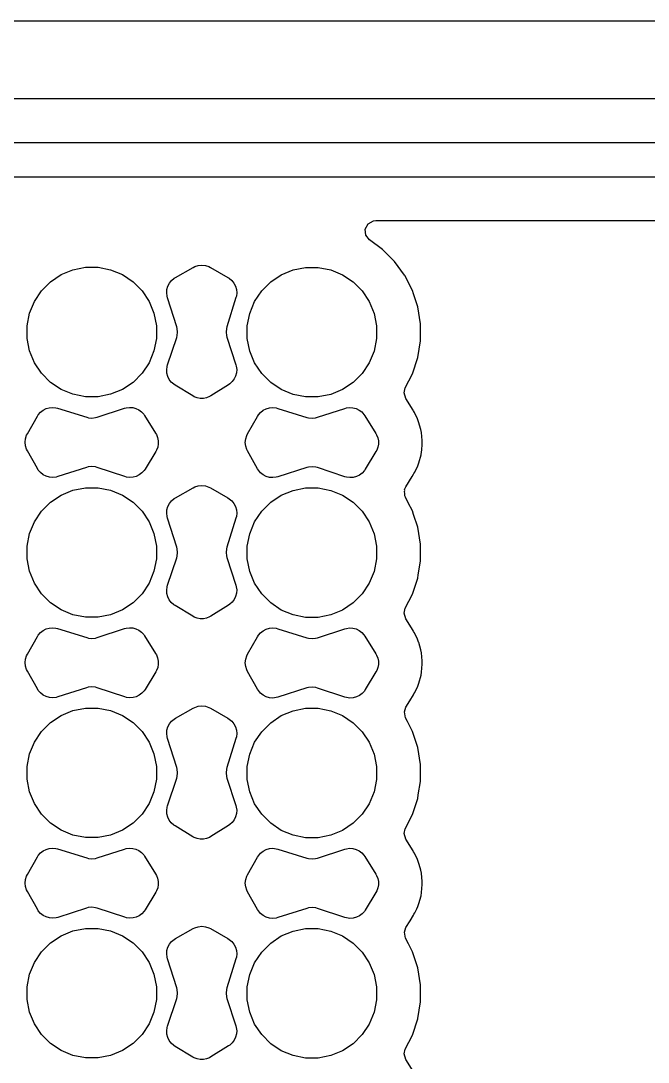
# Model space of a CAD drawing. Header units: millimetres. Extents: x 69 to 174, y -160 to -92.
# Drawn here: x 142 to 149.24, y -104.03 to -92.03 of the extents above; entities that cross this region are included whole.
import ezdxf

# ---------------------------------------------------------------- set-up
doc = ezdxf.new("R2010")
doc.units = ezdxf.units.MM
doc.layers.add('Front', color=13, linetype='CONTINUOUS', true_color=0xc83434)

msp = doc.modelspace()

# ---------------------------------------------------------------- linework, layer by layer
at = {"layer": 'Front', "linetype": 'CONTINUOUS'}
for p, q in [((70.235092, -92.0289), (172.534908, -92.0289)), ((166.520105, -92.9295), (111.308136, -92.9295)), ((111.239143, -93.43), (166.451112, -93.43)), ((166.36827, -93.83), (111.239143, -93.83)), ((146.010096, -94.368079), (146.070935, -94.333722)), ((146.070935, -94.333722), (146.09902, -94.3305)), ((146.09902, -94.3305), (166.109593, -94.3305)), ((145.97749, -94.429874), (146.010096, -94.368079)), ((145.983469, -94.499488), (145.97749, -94.429874)), ((146.026134, -94.554818), (145.983469, -94.499488)), ((146.176646, -94.664172), (146.026134, -94.554818)), ((146.315828, -94.803354), (146.176646, -94.664172)), ((146.430004, -94.960503), (146.315828, -94.803354)), ((142.468452, -94.954468), (142.604286, -94.898204)), ((142.604286, -94.898204), (142.748487, -94.86952)), ((142.748487, -94.86952), (142.895513, -94.86952)), ((142.895513, -94.86952), (143.039714, -94.898204)), ((143.039714, -94.898204), (143.175548, -94.954468)), ((143.789016, -94.986125), (143.993485, -94.871255)), ((143.993485, -94.871255), (144.011686, -94.861613)), ((144.011686, -94.861613), (144.050954, -94.849202)), ((144.050954, -94.849202), (144.091929, -94.845074)), ((144.091929, -94.845074), (144.132883, -94.849402)), ((144.132883, -94.849402), (144.17209, -94.862004)), ((144.17209, -94.862004), (144.190246, -94.871731)), ((144.190246, -94.871731), (144.392259, -94.986511)), ((145.008452, -94.956559), (145.144286, -94.900295)), ((145.144286, -94.900295), (145.288487, -94.871611)), ((145.288487, -94.871611), (145.435513, -94.871611)), ((145.435513, -94.871611), (145.579714, -94.900295)), ((145.579714, -94.900295), (145.715548, -94.956559)), ((142.242242, -95.140114), (142.346205, -95.036151)), ((142.346205, -95.036151), (142.468452, -94.954468)), ((143.175548, -94.954468), (143.297795, -95.036151)), ((143.297795, -95.036151), (143.401758, -95.140114)), ((143.700465, -95.086983), (143.718275, -95.052189)), ((143.718275, -95.052189), (143.742498, -95.021511)), ((143.742498, -95.021511), (143.772212, -94.996116)), ((143.772212, -94.996116), (143.789016, -94.986125)), ((144.392259, -94.986511), (144.40887, -94.996465)), ((144.40887, -94.996465), (144.438234, -95.021702)), ((144.438234, -95.021702), (144.4622, -95.052113)), ((144.4622, -95.052113), (144.479872, -95.086563)), ((144.782242, -95.142205), (144.886205, -95.038242)), ((144.886205, -95.038242), (145.008452, -94.956559)), ((145.715548, -94.956559), (145.837795, -95.038242)), ((145.837795, -95.038242), (145.941758, -95.142205)), ((146.431523, -94.962594), (146.430004, -94.960503)), ((146.520882, -95.13797), (146.431523, -94.962594)), ((142.160559, -95.262361), (142.242242, -95.140114)), ((143.401758, -95.140114), (143.483441, -95.262361)), ((143.68652, -95.163527), (143.689744, -95.124572)), ((143.690915, -95.202367), (143.68652, -95.163527)), ((143.689744, -95.124572), (143.700465, -95.086983)), ((144.479872, -95.086563), (144.490592, -95.123769)), ((144.493959, -95.162341), (144.489849, -95.200841)), ((144.490592, -95.123769), (144.493959, -95.162341)), ((144.700559, -95.264452), (144.782242, -95.142205)), ((145.941758, -95.142205), (146.023441, -95.264452)), ((146.520882, -95.137972), (146.520882, -95.13797)), ((146.520884, -95.137975), (146.520882, -95.137972)), ((146.532745, -95.17448), (146.520884, -95.137975)), ((146.581709, -95.325173), (146.532745, -95.17448)), ((142.104295, -95.398195), (142.160559, -95.262361)), ((143.483441, -95.262361), (143.539705, -95.398195)), ((143.69639, -95.221134), (143.690915, -95.202367)), ((143.802342, -95.554126), (143.69639, -95.221134)), ((144.484538, -95.219463), (144.380689, -95.555445)), ((144.489849, -95.200841), (144.484538, -95.219463)), ((144.644295, -95.400286), (144.700559, -95.264452)), ((146.023441, -95.264452), (146.079705, -95.400286)), ((142.075611, -95.542396), (142.104295, -95.398195)), ((143.539705, -95.398195), (143.568389, -95.542396)), ((144.615611, -95.544487), (144.644295, -95.400286)), ((146.079705, -95.400286), (146.108389, -95.544487)), ((146.6125, -95.519577), (146.581709, -95.325173)), ((146.6125, -95.716422), (146.6125, -95.519577)), ((142.075611, -95.689422), (142.075611, -95.542396)), ((143.568389, -95.542396), (143.568389, -95.689422)), ((143.808166, -95.574225), (143.802342, -95.554126)), ((143.807715, -95.657441), (143.812305, -95.615857)), ((143.812305, -95.615857), (143.808166, -95.574225)), ((144.375122, -95.575131), (144.371224, -95.615848)), ((144.371224, -95.615848), (144.375666, -95.656509)), ((144.380689, -95.555445), (144.375122, -95.575131)), ((144.615611, -95.691513), (144.615611, -95.544487)), ((146.108389, -95.544487), (146.108389, -95.691513)), ((142.104295, -95.833623), (142.075611, -95.689422)), ((143.568389, -95.689422), (143.539705, -95.833623)), ((143.696903, -95.994774), (143.801672, -95.677475)), ((143.801672, -95.677475), (143.807715, -95.657441)), ((144.375666, -95.656509), (144.381496, -95.676118)), ((144.381496, -95.676118), (144.483918, -95.992419)), ((144.644295, -95.835714), (144.615611, -95.691513)), ((146.108389, -95.691513), (146.079705, -95.835714)), ((146.58204, -95.908735), (146.6125, -95.716422)), ((142.160559, -95.969457), (142.104295, -95.833623)), ((143.539705, -95.833623), (143.483441, -95.969457)), ((144.700559, -95.971548), (144.644295, -95.835714)), ((146.079705, -95.835714), (146.023441, -95.971548)), ((142.242242, -96.091704), (142.160559, -95.969457)), ((143.483441, -95.969457), (143.401758, -96.091704)), ((143.686445, -96.051303), (143.691314, -96.01317)), ((143.691314, -96.01317), (143.696903, -95.994774)), ((144.483918, -95.992419), (144.489334, -96.010582)), ((144.489334, -96.010582), (144.494014, -96.048189)), ((144.782242, -96.093795), (144.700559, -95.971548)), ((146.023441, -95.971548), (145.941758, -96.093795)), ((146.520884, -96.098025), (146.581709, -95.910826)), ((146.581709, -95.910826), (146.58204, -95.908735)), ((142.346205, -96.195667), (142.242242, -96.091704)), ((143.401758, -96.091704), (143.297795, -96.195667)), ((143.688945, -96.089664), (143.686445, -96.051303)), ((143.698721, -96.126843), (143.688945, -96.089664)), ((143.715415, -96.161471), (143.698721, -96.126843)), ((144.481978, -96.122677), (144.465693, -96.156896)), ((144.491532, -96.086004), (144.481978, -96.122677)), ((144.494014, -96.048189), (144.491532, -96.086004)), ((144.886205, -96.197758), (144.782242, -96.093795)), ((145.941758, -96.093795), (145.837795, -96.197758)), ((146.438444, -96.259823), (146.520884, -96.098025)), ((142.468452, -96.27735), (142.346205, -96.195667)), ((143.297795, -96.195667), (143.175548, -96.27735)), ((143.738413, -96.192276), (143.715415, -96.161471)), ((143.766868, -96.218124), (143.738413, -96.192276)), ((143.783073, -96.22847), (143.766868, -96.218124)), ((143.9867, -96.352019), (143.783073, -96.22847)), ((144.399644, -96.223632), (144.196446, -96.350631)), ((144.415477, -96.213213), (144.399644, -96.223632)), ((144.443258, -96.187438), (144.415477, -96.213213)), ((144.465693, -96.156896), (144.443258, -96.187438)), ((145.008452, -96.279441), (144.886205, -96.197758)), ((145.837795, -96.197758), (145.715548, -96.279441)), ((142.604286, -96.333614), (142.468452, -96.27735)), ((142.748487, -96.362298), (142.604286, -96.333614)), ((142.895513, -96.362298), (142.748487, -96.362298)), ((143.039714, -96.333614), (142.895513, -96.362298)), ((143.175548, -96.27735), (143.039714, -96.333614)), ((144.002661, -96.361208), (143.9867, -96.352019)), ((144.037108, -96.374228), (144.002661, -96.361208)), ((144.073355, -96.380726), (144.037108, -96.374228)), ((144.146338, -96.373507), (144.110179, -96.380483)), ((144.18061, -96.360034), (144.146338, -96.373507)), ((144.196446, -96.350631), (144.18061, -96.360034)), ((145.144286, -96.335705), (145.008452, -96.279441)), ((145.288487, -96.364389), (145.144286, -96.335705)), ((145.435513, -96.364389), (145.288487, -96.364389)), ((145.579714, -96.335705), (145.435513, -96.364389)), ((145.715548, -96.279441), (145.579714, -96.335705)), ((146.42494, -96.314553), (146.438444, -96.259823)), ((146.443777, -96.381833), (146.42494, -96.314553)), ((142.294826, -96.498287), (142.332032, -96.487572)), ((142.332032, -96.487572), (142.370604, -96.484211)), ((142.370604, -96.484211), (142.409102, -96.48833)), ((142.409102, -96.48833), (142.42773, -96.493619)), ((142.42773, -96.493619), (142.763712, -96.597468)), ((142.884385, -96.596661), (143.200686, -96.494239)), ((143.200686, -96.494239), (143.218849, -96.488823)), ((143.218849, -96.488823), (143.256456, -96.484142)), ((143.256456, -96.484142), (143.294272, -96.486623)), ((143.294272, -96.486623), (143.330945, -96.496177)), ((143.330945, -96.496177), (143.365164, -96.512462)), ((144.110179, -96.380483), (144.073355, -96.380726)), ((144.834826, -96.500378), (144.872032, -96.489663)), ((144.872032, -96.489663), (144.910604, -96.486302)), ((144.910604, -96.486302), (144.949102, -96.490421)), ((144.949102, -96.490421), (144.96773, -96.49571)), ((144.96773, -96.49571), (145.303712, -96.599559)), ((145.740686, -96.49633), (145.758849, -96.490914)), ((145.758849, -96.490914), (145.796456, -96.486233)), ((145.796456, -96.486233), (145.834272, -96.488714)), ((145.834272, -96.488714), (145.870945, -96.498268)), ((146.527561, -96.515887), (146.443777, -96.381833)), ((142.079998, -96.787911), (142.194778, -96.585898)), ((142.194778, -96.585898), (142.204731, -96.569287)), ((142.204731, -96.569287), (142.229965, -96.539922)), ((142.229965, -96.539922), (142.260375, -96.515957)), ((142.260375, -96.515957), (142.294826, -96.498287)), ((142.763712, -96.597468), (142.783398, -96.603035)), ((142.783398, -96.603035), (142.824114, -96.606934)), ((142.824114, -96.606934), (142.864776, -96.602491)), ((142.864776, -96.602491), (142.884385, -96.596661)), ((143.365164, -96.512462), (143.395707, -96.534897)), ((143.395707, -96.534897), (143.421481, -96.562679)), ((143.421481, -96.562679), (143.431899, -96.578513)), ((143.431899, -96.578513), (143.558898, -96.781711)), ((144.619998, -96.790002), (144.734778, -96.587989)), ((144.734778, -96.587989), (144.744731, -96.571378)), ((144.744731, -96.571378), (144.769965, -96.542013)), ((144.769965, -96.542013), (144.800375, -96.518048)), ((144.800375, -96.518048), (144.834826, -96.500378)), ((145.303712, -96.599559), (145.323398, -96.605126)), ((145.323398, -96.605126), (145.364114, -96.609025)), ((145.364114, -96.609025), (145.404776, -96.604582)), ((145.404776, -96.604582), (145.424385, -96.598752)), ((145.424385, -96.598752), (145.740686, -96.49633)), ((145.870945, -96.498268), (145.905164, -96.514553)), ((145.905164, -96.514553), (145.935707, -96.536988)), ((145.935707, -96.536988), (145.961481, -96.56477)), ((145.961481, -96.56477), (145.971899, -96.580604)), ((145.971899, -96.580604), (146.098898, -96.783802)), ((146.533562, -96.525737), (146.527561, -96.515887)), ((146.533591, -96.525786), (146.533562, -96.525737)), ((146.533599, -96.525799), (146.533591, -96.525786)), ((146.542957, -96.54156), (146.533599, -96.525799)), ((146.54296, -96.541566), (146.542957, -96.54156)), ((146.542964, -96.541573), (146.54296, -96.541566)), ((146.578748, -96.614682), (146.542964, -96.541573)), ((146.592222, -96.648954), (146.578748, -96.614682)), ((146.618121, -96.738152), (146.592222, -96.648954)), ((142.053339, -96.886228), (142.057667, -96.845273)), ((142.057667, -96.845273), (142.070268, -96.806066)), ((142.070268, -96.806066), (142.079998, -96.787911)), ((143.558898, -96.781711), (143.5683, -96.797547)), ((143.5683, -96.797547), (143.581774, -96.831819)), ((143.581774, -96.831819), (143.58875, -96.867978)), ((144.593339, -96.888319), (144.597667, -96.847364)), ((144.597667, -96.847364), (144.610268, -96.808157)), ((144.610268, -96.808157), (144.619998, -96.790002)), ((146.098898, -96.783802), (146.1083, -96.799638)), ((146.1083, -96.799638), (146.121774, -96.83391)), ((146.121774, -96.83391), (146.12875, -96.870069)), ((146.625097, -96.774311), (146.618121, -96.738152)), ((146.634239, -96.866733), (146.625097, -96.774311)), ((142.057468, -96.927203), (142.053339, -96.886228)), ((142.06988, -96.96647), (142.057468, -96.927203)), ((142.079522, -96.984672), (142.06988, -96.96647)), ((143.569477, -96.975497), (143.560286, -96.991457)), ((143.582495, -96.94105), (143.569477, -96.975497)), ((143.588993, -96.904802), (143.582495, -96.94105)), ((143.58875, -96.867978), (143.588993, -96.904802)), ((144.597468, -96.929294), (144.593339, -96.888319)), ((144.60988, -96.968561), (144.597468, -96.929294)), ((144.619522, -96.986763), (144.60988, -96.968561)), ((146.122495, -96.943141), (146.109477, -96.977588)), ((146.128993, -96.906893), (146.122495, -96.943141)), ((146.12875, -96.870069), (146.128993, -96.906893)), ((146.628119, -96.977885), (146.633946, -96.90982)), ((146.633946, -96.90982), (146.634015, -96.909001)), ((146.634015, -96.909001), (146.634482, -96.903557)), ((146.634482, -96.903557), (146.634239, -96.866733)), ((142.194392, -97.189141), (142.079522, -96.984672)), ((143.560286, -96.991457), (143.436737, -97.195084)), ((144.734392, -97.191232), (144.619522, -96.986763)), ((146.100286, -96.993548), (145.976737, -97.197175)), ((146.109477, -96.977588), (146.100286, -96.993548)), ((146.595355, -97.121841), (146.620063, -97.032338)), ((146.620063, -97.032338), (146.626561, -96.99609)), ((146.626561, -96.99609), (146.628119, -96.977885)), ((142.204378, -97.205948), (142.194392, -97.189141)), ((142.229775, -97.235661), (142.204378, -97.205948)), ((142.762393, -97.175815), (142.429401, -97.281767)), ((142.782491, -97.16999), (142.762393, -97.175815)), ((142.824123, -97.165852), (142.782491, -97.16999)), ((142.865708, -97.170442), (142.824123, -97.165852)), ((142.885742, -97.176485), (142.865708, -97.170442)), ((143.203041, -97.281254), (142.885742, -97.176485)), ((143.42639, -97.21129), (143.400542, -97.239746)), ((143.436737, -97.195084), (143.42639, -97.21129)), ((144.744378, -97.208039), (144.734392, -97.191232)), ((144.769775, -97.237752), (144.744378, -97.208039)), ((145.302393, -97.177906), (144.969401, -97.283858)), ((145.322491, -97.172081), (145.302393, -97.177906)), ((145.364123, -97.167943), (145.322491, -97.172081)), ((145.405708, -97.172533), (145.364123, -97.167943)), ((145.425742, -97.178576), (145.405708, -97.172533)), ((145.743041, -97.283345), (145.425742, -97.178576)), ((145.96639, -97.213381), (145.940542, -97.241837)), ((145.976737, -97.197175), (145.96639, -97.213381)), ((146.547532, -97.229854), (146.582337, -97.156288)), ((146.582337, -97.156288), (146.595355, -97.121841)), ((142.260454, -97.259882), (142.229775, -97.235661)), ((142.295249, -97.277691), (142.260454, -97.259882)), ((142.332838, -97.288412), (142.295249, -97.277691)), ((142.371793, -97.291636), (142.332838, -97.288412)), ((142.410633, -97.287242), (142.371793, -97.291636)), ((142.429401, -97.281767), (142.410633, -97.287242)), ((143.221432, -97.286862), (143.203041, -97.281254)), ((143.259567, -97.291727), (143.221432, -97.286862)), ((143.297929, -97.289223), (143.259567, -97.291727)), ((143.335108, -97.279442), (143.297929, -97.289223)), ((143.369737, -97.262746), (143.335108, -97.279442)), ((143.400542, -97.239746), (143.369737, -97.262746)), ((144.800454, -97.261973), (144.769775, -97.237752)), ((144.835249, -97.279782), (144.800454, -97.261973)), ((144.872838, -97.290503), (144.835249, -97.279782)), ((144.911793, -97.293727), (144.872838, -97.290503)), ((144.950633, -97.289333), (144.911793, -97.293727)), ((144.969401, -97.283858), (144.950633, -97.289333)), ((145.761432, -97.288953), (145.743041, -97.283345)), ((145.799567, -97.293818), (145.761432, -97.288953)), ((145.837929, -97.291314), (145.799567, -97.293818)), ((145.875108, -97.281533), (145.837929, -97.291314)), ((145.909737, -97.264837), (145.875108, -97.281533)), ((145.940542, -97.241837), (145.909737, -97.264837)), ((146.445072, -97.39979), (146.516569, -97.281952)), ((146.516569, -97.281952), (146.532458, -97.255765)), ((146.532458, -97.255765), (146.538341, -97.245814)), ((146.538341, -97.245814), (146.547532, -97.229854)), ((142.468452, -97.494468), (142.604286, -97.438204)), ((142.604286, -97.438204), (142.748487, -97.40952)), ((142.748487, -97.40952), (142.895513, -97.40952)), ((142.895513, -97.40952), (143.039714, -97.438204)), ((143.039714, -97.438204), (143.175548, -97.494468)), ((143.789016, -97.526125), (143.993485, -97.411255)), ((143.993485, -97.411255), (144.011686, -97.401613)), ((144.011686, -97.401613), (144.050954, -97.389202)), ((144.050954, -97.389202), (144.091929, -97.385074)), ((144.091929, -97.385074), (144.132883, -97.389402)), ((144.132883, -97.389402), (144.17209, -97.402004)), ((144.17209, -97.402004), (144.190246, -97.411731)), ((144.190246, -97.411731), (144.392259, -97.526511)), ((145.008452, -97.496559), (145.144286, -97.440295)), ((145.144286, -97.440295), (145.288487, -97.411611)), ((145.288487, -97.411611), (145.435513, -97.411611)), ((145.435513, -97.411611), (145.579714, -97.440295)), ((145.579714, -97.440295), (145.715548, -97.496559)), ((146.427703, -97.451738), (146.431457, -97.440509)), ((146.432392, -97.476709), (146.427703, -97.451738)), ((146.431244, -97.432262), (146.445072, -97.39979)), ((146.431457, -97.440509), (146.431244, -97.432262)), ((142.242242, -97.680114), (142.346205, -97.576151)), ((142.346205, -97.576151), (142.468452, -97.494468)), ((143.175548, -97.494468), (143.297795, -97.576151)), ((143.297795, -97.576151), (143.401758, -97.680114)), ((143.718275, -97.592189), (143.742498, -97.561511)), ((143.742498, -97.561511), (143.772212, -97.536116)), ((143.772212, -97.536116), (143.789016, -97.526125)), ((144.392259, -97.526511), (144.40887, -97.536465)), ((144.40887, -97.536465), (144.438234, -97.561702)), ((144.438234, -97.561702), (144.4622, -97.592113)), ((144.886205, -97.578242), (145.008452, -97.496559)), ((145.715548, -97.496559), (145.837795, -97.578242)), ((146.433049, -97.502109), (146.432392, -97.476709)), ((146.438732, -97.51047), (146.433049, -97.502109)), ((146.440598, -97.520405), (146.438732, -97.51047)), ((146.473092, -97.584178), (146.440598, -97.520405)), ((142.160559, -97.802361), (142.242242, -97.680114)), ((143.401758, -97.680114), (143.483441, -97.802361)), ((143.68652, -97.703527), (143.689744, -97.664572)), ((143.689744, -97.664572), (143.700465, -97.626983)), ((143.700465, -97.626983), (143.718275, -97.592189)), ((144.4622, -97.592113), (144.479872, -97.626563)), ((144.479872, -97.626563), (144.490592, -97.663769)), ((144.490592, -97.663769), (144.493959, -97.702341)), ((144.700559, -97.804452), (144.782242, -97.682205)), ((144.782242, -97.682205), (144.886205, -97.578242)), ((145.837795, -97.578242), (145.941758, -97.682205)), ((145.941758, -97.682205), (146.023441, -97.804452)), ((146.520882, -97.67797), (146.473092, -97.584178)), ((146.520882, -97.677972), (146.520882, -97.67797)), ((146.520884, -97.677975), (146.520882, -97.677972)), ((146.534594, -97.720169), (146.520884, -97.677975)), ((142.104295, -97.938195), (142.160559, -97.802361)), ((143.483441, -97.802361), (143.539705, -97.938195)), ((143.690915, -97.742367), (143.68652, -97.703527)), ((143.69639, -97.761134), (143.690915, -97.742367)), ((143.802342, -98.094126), (143.69639, -97.761134)), ((144.484538, -97.759463), (144.380689, -98.095445)), ((144.489849, -97.740841), (144.484538, -97.759463)), ((144.493959, -97.702341), (144.489849, -97.740841)), ((144.644295, -97.940286), (144.700559, -97.804452)), ((146.023441, -97.804452), (146.079705, -97.940286)), ((146.581709, -97.865173), (146.534594, -97.720169)), ((146.6125, -98.059577), (146.581709, -97.865173)), ((142.075611, -98.082396), (142.104295, -97.938195)), ((143.539705, -97.938195), (143.568389, -98.082396)), ((144.615611, -98.084487), (144.644295, -97.940286)), ((146.079705, -97.940286), (146.108389, -98.084487)), ((142.075611, -98.229422), (142.075611, -98.082396)), ((143.568389, -98.082396), (143.568389, -98.229422)), ((143.808166, -98.114225), (143.802342, -98.094126)), ((143.807715, -98.197441), (143.812305, -98.155857)), ((143.812305, -98.155857), (143.808166, -98.114225)), ((144.375122, -98.115131), (144.371224, -98.155848)), ((144.371224, -98.155848), (144.375666, -98.196509)), ((144.380689, -98.095445), (144.375122, -98.115131)), ((144.615611, -98.231513), (144.615611, -98.084487)), ((146.108389, -98.084487), (146.108389, -98.231513)), ((146.6125, -98.256422), (146.6125, -98.059577)), ((142.104295, -98.373623), (142.075611, -98.229422)), ((143.568389, -98.229422), (143.539705, -98.373623)), ((143.696903, -98.534774), (143.801672, -98.217475)), ((143.801672, -98.217475), (143.807715, -98.197441)), ((144.375666, -98.196509), (144.381496, -98.216118)), ((144.381496, -98.216118), (144.483918, -98.532419)), ((144.644295, -98.375714), (144.615611, -98.231513)), ((146.108389, -98.231513), (146.079705, -98.375714)), ((146.58764, -98.413381), (146.6125, -98.256422)), ((142.160559, -98.509457), (142.104295, -98.373623)), ((143.539705, -98.373623), (143.483441, -98.509457)), ((144.700559, -98.511548), (144.644295, -98.375714)), ((146.079705, -98.375714), (146.023441, -98.511548)), ((146.581709, -98.450826), (146.58764, -98.413381)), ((142.242242, -98.631704), (142.160559, -98.509457)), ((143.483441, -98.509457), (143.401758, -98.631704)), ((143.691314, -98.55317), (143.696903, -98.534774)), ((144.483918, -98.532419), (144.489334, -98.550582)), ((144.782242, -98.633795), (144.700559, -98.511548)), ((146.023441, -98.511548), (145.941758, -98.633795)), ((146.520884, -98.638025), (146.581709, -98.450826)), ((142.346205, -98.735667), (142.242242, -98.631704)), ((143.401758, -98.631704), (143.297795, -98.735667)), ((143.686445, -98.591303), (143.691314, -98.55317)), ((143.688945, -98.629664), (143.686445, -98.591303)), ((143.698721, -98.666843), (143.688945, -98.629664)), ((144.491532, -98.626004), (144.481978, -98.662677)), ((144.489334, -98.550582), (144.494014, -98.588189)), ((144.494014, -98.588189), (144.491532, -98.626004)), ((144.886205, -98.737758), (144.782242, -98.633795)), ((145.941758, -98.633795), (145.837795, -98.737758)), ((146.438444, -98.799823), (146.520884, -98.638025)), ((142.468452, -98.81735), (142.346205, -98.735667)), ((143.297795, -98.735667), (143.175548, -98.81735)), ((143.715415, -98.701471), (143.698721, -98.666843)), ((143.738413, -98.732276), (143.715415, -98.701471)), ((143.766868, -98.758124), (143.738413, -98.732276)), ((143.783073, -98.76847), (143.766868, -98.758124)), ((143.9867, -98.892019), (143.783073, -98.76847)), ((144.399644, -98.763632), (144.196446, -98.890631)), ((144.415477, -98.753213), (144.399644, -98.763632)), ((144.443258, -98.727438), (144.415477, -98.753213)), ((144.465693, -98.696896), (144.443258, -98.727438)), ((144.481978, -98.662677), (144.465693, -98.696896)), ((145.008452, -98.819441), (144.886205, -98.737758)), ((145.837795, -98.737758), (145.715548, -98.819441)), ((142.604286, -98.873614), (142.468452, -98.81735)), ((142.748487, -98.902298), (142.604286, -98.873614)), ((143.039714, -98.873614), (142.895513, -98.902298)), ((143.175548, -98.81735), (143.039714, -98.873614)), ((144.002661, -98.901208), (143.9867, -98.892019)), ((144.196446, -98.890631), (144.18061, -98.900034)), ((145.144286, -98.875705), (145.008452, -98.819441)), ((145.288487, -98.904389), (145.144286, -98.875705)), ((145.579714, -98.875705), (145.435513, -98.904389)), ((145.715548, -98.819441), (145.579714, -98.875705)), ((146.42494, -98.854553), (146.438444, -98.799823)), ((146.443777, -98.921833), (146.42494, -98.854553)), ((142.895513, -98.902298), (142.748487, -98.902298)), ((144.037108, -98.914228), (144.002661, -98.901208)), ((144.073355, -98.920726), (144.037108, -98.914228)), ((144.110179, -98.920483), (144.073355, -98.920726)), ((144.146338, -98.913507), (144.110179, -98.920483)), ((144.18061, -98.900034), (144.146338, -98.913507)), ((145.435513, -98.904389), (145.288487, -98.904389)), ((146.527561, -99.055887), (146.443777, -98.921833)), ((142.079998, -99.327911), (142.194778, -99.125898)), ((142.194778, -99.125898), (142.204731, -99.109287)), ((142.204731, -99.109287), (142.229965, -99.079922)), ((142.229965, -99.079922), (142.260375, -99.055957)), ((142.260375, -99.055957), (142.294826, -99.038287)), ((142.294826, -99.038287), (142.332032, -99.027572)), ((142.332032, -99.027572), (142.370604, -99.024211)), ((142.370604, -99.024211), (142.409102, -99.02833)), ((142.409102, -99.02833), (142.42773, -99.033619)), ((142.42773, -99.033619), (142.763712, -99.137468)), ((142.884385, -99.136661), (143.200686, -99.034239)), ((143.200686, -99.034239), (143.218849, -99.028823)), ((143.218849, -99.028823), (143.256456, -99.024142)), ((143.256456, -99.024142), (143.294272, -99.026623)), ((143.294272, -99.026623), (143.330945, -99.036177)), ((143.330945, -99.036177), (143.365164, -99.052462)), ((143.365164, -99.052462), (143.395707, -99.074897)), ((143.395707, -99.074897), (143.421481, -99.102679)), ((143.421481, -99.102679), (143.431899, -99.118513)), ((143.431899, -99.118513), (143.558898, -99.321711)), ((144.619998, -99.330002), (144.734778, -99.127989)), ((144.734778, -99.127989), (144.744731, -99.111378)), ((144.744731, -99.111378), (144.769965, -99.082013)), ((144.769965, -99.082013), (144.800375, -99.058048)), ((144.800375, -99.058048), (144.834826, -99.040378)), ((144.834826, -99.040378), (144.872032, -99.029663)), ((144.872032, -99.029663), (144.910604, -99.026302)), ((144.910604, -99.026302), (144.949102, -99.030421)), ((144.949102, -99.030421), (144.96773, -99.03571)), ((144.96773, -99.03571), (145.303712, -99.139559)), ((145.424385, -99.138752), (145.740686, -99.03633)), ((145.740686, -99.03633), (145.758849, -99.030914)), ((145.758849, -99.030914), (145.796456, -99.026233)), ((145.796456, -99.026233), (145.834272, -99.028714)), ((145.834272, -99.028714), (145.870945, -99.038268)), ((145.870945, -99.038268), (145.905164, -99.054553)), ((145.905164, -99.054553), (145.935707, -99.076988)), ((145.935707, -99.076988), (145.961481, -99.10477)), ((145.961481, -99.10477), (145.971899, -99.120604)), ((145.971899, -99.120604), (146.098898, -99.323802)), ((146.533562, -99.065737), (146.527561, -99.055887)), ((146.533591, -99.065786), (146.533562, -99.065737)), ((146.533599, -99.065799), (146.533591, -99.065786)), ((146.542957, -99.08156), (146.533599, -99.065799)), ((146.54296, -99.081566), (146.542957, -99.08156)), ((146.542964, -99.081573), (146.54296, -99.081566)), ((146.578748, -99.154682), (146.542964, -99.081573)), ((142.763712, -99.137468), (142.783398, -99.143035)), ((142.783398, -99.143035), (142.824114, -99.146934)), ((142.824114, -99.146934), (142.864776, -99.142491)), ((142.864776, -99.142491), (142.884385, -99.136661)), ((145.303712, -99.139559), (145.323398, -99.145126)), ((145.323398, -99.145126), (145.364114, -99.149025)), ((145.364114, -99.149025), (145.404776, -99.144582)), ((145.404776, -99.144582), (145.424385, -99.138752)), ((146.592222, -99.188954), (146.578748, -99.154682)), ((146.592223, -99.188958), (146.592222, -99.188954)), ((146.592226, -99.188967), (146.592223, -99.188958)), ((146.593652, -99.19388), (146.592226, -99.188967)), ((146.618121, -99.278152), (146.593652, -99.19388)), ((142.057667, -99.385273), (142.070268, -99.346066)), ((142.070268, -99.346066), (142.079998, -99.327911)), ((143.558898, -99.321711), (143.5683, -99.337547)), ((143.5683, -99.337547), (143.581774, -99.371819)), ((143.581774, -99.371819), (143.58875, -99.407978)), ((144.597667, -99.387364), (144.610268, -99.348157)), ((144.610268, -99.348157), (144.619998, -99.330002)), ((146.098898, -99.323802), (146.1083, -99.339638)), ((146.1083, -99.339638), (146.121774, -99.37391)), ((146.121774, -99.37391), (146.12875, -99.410069)), ((146.625097, -99.314311), (146.618121, -99.278152)), ((146.634239, -99.406733), (146.625097, -99.314311)), ((142.053339, -99.426228), (142.057667, -99.385273)), ((142.057468, -99.467203), (142.053339, -99.426228)), ((142.06988, -99.50647), (142.057468, -99.467203)), ((143.582495, -99.48105), (143.569477, -99.515497)), ((143.588993, -99.444802), (143.582495, -99.48105)), ((143.58875, -99.407978), (143.588993, -99.444802)), ((144.593339, -99.428319), (144.597667, -99.387364)), ((144.597468, -99.469294), (144.593339, -99.428319)), ((144.60988, -99.508561), (144.597468, -99.469294)), ((146.122495, -99.483141), (146.109477, -99.517588)), ((146.128993, -99.446893), (146.122495, -99.483141)), ((146.12875, -99.410069), (146.128993, -99.446893)), ((146.626561, -99.53609), (146.634482, -99.443557)), ((146.634482, -99.443557), (146.634239, -99.406733)), ((142.079522, -99.524672), (142.06988, -99.50647)), ((142.194392, -99.729141), (142.079522, -99.524672)), ((143.560286, -99.531457), (143.436737, -99.735084)), ((143.569477, -99.515497), (143.560286, -99.531457)), ((144.619522, -99.526763), (144.60988, -99.508561)), ((144.734392, -99.731232), (144.619522, -99.526763)), ((146.100286, -99.533548), (145.976737, -99.737175)), ((146.109477, -99.517588), (146.100286, -99.533548)), ((146.595355, -99.661841), (146.620063, -99.572338)), ((146.620063, -99.572338), (146.626561, -99.53609)), ((142.204378, -99.745948), (142.194392, -99.729141)), ((142.762393, -99.715815), (142.429401, -99.821767)), ((142.782491, -99.70999), (142.762393, -99.715815)), ((142.824123, -99.705852), (142.782491, -99.70999)), ((142.865708, -99.710442), (142.824123, -99.705852)), ((142.885742, -99.716485), (142.865708, -99.710442)), ((143.203041, -99.821254), (142.885742, -99.716485)), ((143.436737, -99.735084), (143.42639, -99.75129)), ((144.744378, -99.748039), (144.734392, -99.731232)), ((145.302393, -99.717906), (144.969401, -99.823858)), ((145.322491, -99.712081), (145.302393, -99.717906)), ((145.364123, -99.707943), (145.322491, -99.712081)), ((145.405708, -99.712533), (145.364123, -99.707943)), ((145.425742, -99.718576), (145.405708, -99.712533)), ((145.743041, -99.823345), (145.425742, -99.718576)), ((146.547532, -99.769854), (146.582337, -99.696288)), ((146.582337, -99.696288), (146.595355, -99.661841)), ((142.229775, -99.775661), (142.204378, -99.745948)), ((142.260454, -99.799882), (142.229775, -99.775661)), ((142.295249, -99.817691), (142.260454, -99.799882)), ((142.332838, -99.828412), (142.295249, -99.817691)), ((142.371793, -99.831636), (142.332838, -99.828412)), ((142.410633, -99.827242), (142.371793, -99.831636)), ((142.429401, -99.821767), (142.410633, -99.827242)), ((143.221432, -99.826862), (143.203041, -99.821254)), ((143.259567, -99.831727), (143.221432, -99.826862)), ((143.297929, -99.829223), (143.259567, -99.831727)), ((143.335108, -99.819442), (143.297929, -99.829223)), ((143.369737, -99.802746), (143.335108, -99.819442)), ((143.400542, -99.779746), (143.369737, -99.802746)), ((143.42639, -99.75129), (143.400542, -99.779746)), ((144.769775, -99.777752), (144.744378, -99.748039)), ((144.800454, -99.801973), (144.769775, -99.777752)), ((144.835249, -99.819782), (144.800454, -99.801973)), ((144.872838, -99.830503), (144.835249, -99.819782)), ((144.911793, -99.833727), (144.872838, -99.830503)), ((144.950633, -99.829333), (144.911793, -99.833727)), ((144.969401, -99.823858), (144.950633, -99.829333)), ((145.761432, -99.828953), (145.743041, -99.823345)), ((145.799567, -99.833818), (145.761432, -99.828953)), ((145.837929, -99.831314), (145.799567, -99.833818)), ((145.875108, -99.821533), (145.837929, -99.831314)), ((145.909737, -99.804837), (145.875108, -99.821533)), ((145.940542, -99.781837), (145.909737, -99.804837)), ((145.96639, -99.753381), (145.940542, -99.781837)), ((145.976737, -99.737175), (145.96639, -99.753381)), ((146.489111, -99.867207), (146.532458, -99.795765)), ((146.532458, -99.795765), (146.538341, -99.785814)), ((146.538341, -99.785814), (146.547532, -99.769854)), ((142.604286, -99.978204), (142.748487, -99.94952)), ((142.748487, -99.94952), (142.895513, -99.94952)), ((142.895513, -99.94952), (143.039714, -99.978204)), ((143.789016, -100.066125), (143.993485, -99.951255)), ((143.993485, -99.951255), (144.011686, -99.941613)), ((144.011686, -99.941613), (144.050954, -99.929202)), ((144.050954, -99.929202), (144.091929, -99.925074)), ((144.091929, -99.925074), (144.132883, -99.929402)), ((144.132883, -99.929402), (144.17209, -99.942004)), ((144.17209, -99.942004), (144.190246, -99.951731)), ((144.190246, -99.951731), (144.392259, -100.066511)), ((145.144286, -99.980295), (145.288487, -99.951611)), ((145.288487, -99.951611), (145.435513, -99.951611)), ((145.435513, -99.951611), (145.579714, -99.980295)), ((146.427703, -99.991738), (146.445072, -99.93979)), ((146.445072, -99.93979), (146.489111, -99.867207)), ((142.346205, -100.116151), (142.468452, -100.034468)), ((142.468452, -100.034468), (142.604286, -99.978204)), ((143.039714, -99.978204), (143.175548, -100.034468)), ((143.175548, -100.034468), (143.297795, -100.116151)), ((143.742498, -100.101511), (143.772212, -100.076116)), ((143.772212, -100.076116), (143.789016, -100.066125)), ((144.392259, -100.066511), (144.40887, -100.076465)), ((144.40887, -100.076465), (144.438234, -100.101702)), ((144.886205, -100.118242), (145.008452, -100.036559)), ((145.008452, -100.036559), (145.144286, -99.980295)), ((145.579714, -99.980295), (145.715548, -100.036559)), ((145.715548, -100.036559), (145.837795, -100.118242)), ((146.440598, -100.060405), (146.427703, -99.991738)), ((146.463413, -100.105181), (146.440598, -100.060405)), ((142.242242, -100.220114), (142.346205, -100.116151)), ((143.297795, -100.116151), (143.401758, -100.220114)), ((143.68652, -100.243527), (143.689744, -100.204572)), ((143.689744, -100.204572), (143.700465, -100.166983)), ((143.700465, -100.166983), (143.718275, -100.132189)), ((143.718275, -100.132189), (143.742498, -100.101511)), ((144.438234, -100.101702), (144.4622, -100.132113)), ((144.4622, -100.132113), (144.479872, -100.166563)), ((144.479872, -100.166563), (144.490592, -100.203769)), ((144.490592, -100.203769), (144.493959, -100.242341)), ((144.782242, -100.222205), (144.886205, -100.118242)), ((145.837795, -100.118242), (145.941758, -100.222205)), ((146.520882, -100.21797), (146.463413, -100.105181)), ((142.160559, -100.342361), (142.242242, -100.220114)), ((143.401758, -100.220114), (143.483441, -100.342361)), ((143.690915, -100.282367), (143.68652, -100.243527)), ((143.69639, -100.301134), (143.690915, -100.282367)), ((143.802342, -100.634126), (143.69639, -100.301134)), ((144.484538, -100.299463), (144.380689, -100.635445)), ((144.489849, -100.280841), (144.484538, -100.299463)), ((144.493959, -100.242341), (144.489849, -100.280841)), ((144.700559, -100.344452), (144.782242, -100.222205)), ((145.941758, -100.222205), (146.023441, -100.344452)), ((146.581709, -100.405173), (146.520882, -100.21797)), ((142.104295, -100.478195), (142.160559, -100.342361)), ((143.483441, -100.342361), (143.539705, -100.478195)), ((144.644295, -100.480286), (144.700559, -100.344452)), ((146.023441, -100.344452), (146.079705, -100.480286)), ((146.6125, -100.599577), (146.581709, -100.405173)), ((142.075611, -100.622396), (142.104295, -100.478195)), ((143.539705, -100.478195), (143.568389, -100.622396)), ((144.615611, -100.624487), (144.644295, -100.480286)), ((146.079705, -100.480286), (146.108389, -100.624487)), ((142.075611, -100.769422), (142.075611, -100.622396)), ((143.568389, -100.622396), (143.568389, -100.769422)), ((143.808166, -100.654225), (143.802342, -100.634126)), ((143.807715, -100.737441), (143.812305, -100.695857)), ((143.812305, -100.695857), (143.808166, -100.654225)), ((144.375122, -100.655131), (144.371224, -100.695848)), ((144.371224, -100.695848), (144.375666, -100.736509)), ((144.380689, -100.635445), (144.375122, -100.655131)), ((144.615611, -100.771513), (144.615611, -100.624487)), ((146.108389, -100.624487), (146.108389, -100.771513)), ((146.6125, -100.796422), (146.6125, -100.599577)), ((142.104295, -100.913623), (142.075611, -100.769422)), ((143.568389, -100.769422), (143.539705, -100.913623)), ((143.696903, -101.074774), (143.801672, -100.757475)), ((143.801672, -100.757475), (143.807715, -100.737441)), ((144.375666, -100.736509), (144.381496, -100.756118)), ((144.381496, -100.756118), (144.483918, -101.072419)), ((144.644295, -100.915714), (144.615611, -100.771513)), ((146.108389, -100.771513), (146.079705, -100.915714)), ((146.587987, -100.951187), (146.6125, -100.796422)), ((142.160559, -101.049457), (142.104295, -100.913623)), ((143.539705, -100.913623), (143.483441, -101.049457)), ((144.700559, -101.051548), (144.644295, -100.915714)), ((146.079705, -100.915714), (146.023441, -101.051548)), ((142.242242, -101.171704), (142.160559, -101.049457)), ((143.483441, -101.049457), (143.401758, -101.171704)), ((144.782242, -101.173795), (144.700559, -101.051548)), ((146.023441, -101.051548), (145.941758, -101.173795)), ((146.520884, -101.178025), (146.581709, -100.990826)), ((146.581709, -100.990826), (146.587987, -100.951187)), ((142.346205, -101.275667), (142.242242, -101.171704)), ((143.401758, -101.171704), (143.297795, -101.275667)), ((143.686445, -101.131303), (143.691314, -101.09317)), ((143.688945, -101.169664), (143.686445, -101.131303)), ((143.698721, -101.206843), (143.688945, -101.169664)), ((143.691314, -101.09317), (143.696903, -101.074774)), ((144.491532, -101.166004), (144.481978, -101.202677)), ((144.483918, -101.072419), (144.489334, -101.090582)), ((144.489334, -101.090582), (144.494014, -101.128189)), ((144.494014, -101.128189), (144.491532, -101.166004)), ((144.886205, -101.277758), (144.782242, -101.173795)), ((145.941758, -101.173795), (145.837795, -101.277758)), ((142.468452, -101.35735), (142.346205, -101.275667)), ((143.297795, -101.275667), (143.175548, -101.35735)), ((143.715415, -101.241471), (143.698721, -101.206843)), ((143.738413, -101.272276), (143.715415, -101.241471)), ((143.766868, -101.298124), (143.738413, -101.272276)), ((144.415477, -101.293213), (144.399644, -101.303632)), ((144.443258, -101.267438), (144.415477, -101.293213)), ((144.465693, -101.236896), (144.443258, -101.267438)), ((144.481978, -101.202677), (144.465693, -101.236896)), ((145.008452, -101.359441), (144.886205, -101.277758)), ((145.837795, -101.277758), (145.715548, -101.359441)), ((146.438444, -101.339823), (146.520884, -101.178025)), ((142.604286, -101.413614), (142.468452, -101.35735)), ((142.748487, -101.442298), (142.604286, -101.413614)), ((143.039714, -101.413614), (142.895513, -101.442298)), ((143.175548, -101.35735), (143.039714, -101.413614)), ((143.783073, -101.30847), (143.766868, -101.298124)), ((143.9867, -101.432019), (143.783073, -101.30847)), ((144.399644, -101.303632), (144.196446, -101.430631)), ((145.144286, -101.415705), (145.008452, -101.359441)), ((145.288487, -101.444389), (145.144286, -101.415705)), ((145.579714, -101.415705), (145.435513, -101.444389)), ((145.715548, -101.359441), (145.579714, -101.415705)), ((146.42494, -101.394553), (146.438444, -101.339823)), ((146.443777, -101.461833), (146.42494, -101.394553)), ((142.895513, -101.442298), (142.748487, -101.442298)), ((144.002661, -101.441208), (143.9867, -101.432019)), ((144.037108, -101.454228), (144.002661, -101.441208)), ((144.073355, -101.460726), (144.037108, -101.454228)), ((144.110179, -101.460483), (144.073355, -101.460726)), ((144.146338, -101.453507), (144.110179, -101.460483)), ((144.18061, -101.440034), (144.146338, -101.453507)), ((144.196446, -101.430631), (144.18061, -101.440034)), ((145.435513, -101.444389), (145.288487, -101.444389)), ((146.527561, -101.595887), (146.443777, -101.461833)), ((142.194778, -101.665898), (142.204731, -101.649287)), ((142.204731, -101.649287), (142.229965, -101.619922)), ((142.229965, -101.619922), (142.260375, -101.595957)), ((142.260375, -101.595957), (142.294826, -101.578287)), ((142.294826, -101.578287), (142.332032, -101.567572)), ((142.332032, -101.567572), (142.370604, -101.564211)), ((142.370604, -101.564211), (142.409102, -101.56833)), ((142.409102, -101.56833), (142.42773, -101.573619)), ((142.42773, -101.573619), (142.763712, -101.677468)), ((142.884385, -101.676661), (143.200686, -101.574239)), ((143.200686, -101.574239), (143.218849, -101.568823)), ((143.218849, -101.568823), (143.256456, -101.564142)), ((143.256456, -101.564142), (143.294272, -101.566623)), ((143.294272, -101.566623), (143.330945, -101.576177)), ((143.330945, -101.576177), (143.365164, -101.592462)), ((143.365164, -101.592462), (143.395707, -101.614897)), ((143.395707, -101.614897), (143.421481, -101.642679)), ((143.421481, -101.642679), (143.431899, -101.658513)), ((144.734778, -101.667989), (144.744731, -101.651378)), ((144.744731, -101.651378), (144.769965, -101.622013)), ((144.769965, -101.622013), (144.800375, -101.598048)), ((144.800375, -101.598048), (144.834826, -101.580378)), ((144.834826, -101.580378), (144.872032, -101.569663)), ((144.872032, -101.569663), (144.910604, -101.566302)), ((144.910604, -101.566302), (144.949102, -101.570421)), ((144.949102, -101.570421), (144.96773, -101.57571)), ((144.96773, -101.57571), (145.303712, -101.679559)), ((145.424385, -101.678752), (145.740686, -101.57633)), ((145.740686, -101.57633), (145.758849, -101.570914)), ((145.758849, -101.570914), (145.796456, -101.566233)), ((145.796456, -101.566233), (145.834272, -101.568714)), ((145.834272, -101.568714), (145.870945, -101.578268)), ((145.870945, -101.578268), (145.905164, -101.594553)), ((145.905164, -101.594553), (145.935707, -101.616988)), ((145.935707, -101.616988), (145.961481, -101.64477)), ((145.961481, -101.64477), (145.971899, -101.660604)), ((146.533562, -101.605737), (146.527561, -101.595887)), ((146.533591, -101.605786), (146.533562, -101.605737)), ((146.533599, -101.605799), (146.533591, -101.605786)), ((146.542957, -101.62156), (146.533599, -101.605799)), ((146.54296, -101.621566), (146.542957, -101.62156)), ((146.542964, -101.621573), (146.54296, -101.621566)), ((146.578748, -101.694682), (146.542964, -101.621573)), ((142.079998, -101.867911), (142.194778, -101.665898)), ((142.763712, -101.677468), (142.783398, -101.683035)), ((142.783398, -101.683035), (142.824114, -101.686934)), ((142.824114, -101.686934), (142.864776, -101.682491)), ((142.864776, -101.682491), (142.884385, -101.676661)), ((143.431899, -101.658513), (143.558898, -101.861711)), ((144.619998, -101.870002), (144.734778, -101.667989)), ((145.303712, -101.679559), (145.323398, -101.685126)), ((145.323398, -101.685126), (145.364114, -101.689025)), ((145.364114, -101.689025), (145.404776, -101.684582)), ((145.404776, -101.684582), (145.424385, -101.678752)), ((145.971899, -101.660604), (146.098898, -101.863802)), ((146.592222, -101.728954), (146.578748, -101.694682)), ((146.592223, -101.728958), (146.592222, -101.728954)), ((146.592226, -101.728967), (146.592223, -101.728958)), ((146.598932, -101.752066), (146.592226, -101.728967)), ((146.618121, -101.818152), (146.598932, -101.752066)), ((142.057667, -101.925273), (142.070268, -101.886066)), ((142.070268, -101.886066), (142.079998, -101.867911)), ((143.558898, -101.861711), (143.5683, -101.877547)), ((143.5683, -101.877547), (143.581774, -101.911819)), ((144.597667, -101.927364), (144.610268, -101.888157)), ((144.610268, -101.888157), (144.619998, -101.870002)), ((146.098898, -101.863802), (146.1083, -101.879638)), ((146.1083, -101.879638), (146.121774, -101.91391)), ((146.625097, -101.854311), (146.618121, -101.818152)), ((146.634239, -101.946733), (146.625097, -101.854311)), ((142.053339, -101.966228), (142.057667, -101.925273)), ((142.057468, -102.007203), (142.053339, -101.966228)), ((142.06988, -102.04647), (142.057468, -102.007203)), ((143.581774, -101.911819), (143.58875, -101.947978)), ((143.588993, -101.984802), (143.582495, -102.02105)), ((143.58875, -101.947978), (143.588993, -101.984802)), ((144.593339, -101.968319), (144.597667, -101.927364)), ((144.597468, -102.009294), (144.593339, -101.968319)), ((144.60988, -102.048561), (144.597468, -102.009294)), ((146.121774, -101.91391), (146.12875, -101.950069)), ((146.128993, -101.986893), (146.122495, -102.023141)), ((146.12875, -101.950069), (146.128993, -101.986893)), ((146.626561, -102.07609), (146.634482, -101.983557)), ((146.634482, -101.983557), (146.634239, -101.946733)), ((142.079522, -102.064672), (142.06988, -102.04647)), ((142.194392, -102.269141), (142.079522, -102.064672)), ((143.560286, -102.071457), (143.436737, -102.275084)), ((143.569477, -102.055497), (143.560286, -102.071457)), ((143.582495, -102.02105), (143.569477, -102.055497)), ((144.619522, -102.066763), (144.60988, -102.048561)), ((144.734392, -102.271232), (144.619522, -102.066763)), ((146.100286, -102.073548), (145.976737, -102.277175)), ((146.109477, -102.057588), (146.100286, -102.073548)), ((146.122495, -102.023141), (146.109477, -102.057588)), ((146.595355, -102.201841), (146.620063, -102.112338)), ((146.620063, -102.112338), (146.626561, -102.07609)), ((142.762393, -102.255815), (142.429401, -102.361767)), ((142.782491, -102.24999), (142.762393, -102.255815)), ((142.824123, -102.245852), (142.782491, -102.24999)), ((142.865708, -102.250442), (142.824123, -102.245852)), ((142.885742, -102.256485), (142.865708, -102.250442)), ((143.203041, -102.361254), (142.885742, -102.256485)), ((145.322491, -102.252081), (145.302393, -102.257906)), ((145.364123, -102.247943), (145.322491, -102.252081)), ((145.405708, -102.252533), (145.364123, -102.247943)), ((145.425742, -102.258576), (145.405708, -102.252533)), ((146.570099, -102.262155), (146.582337, -102.236288)), ((146.582337, -102.236288), (146.595355, -102.201841)), ((142.204378, -102.285948), (142.194392, -102.269141)), ((142.229775, -102.315661), (142.204378, -102.285948)), ((142.260454, -102.339882), (142.229775, -102.315661)), ((142.295249, -102.357691), (142.260454, -102.339882)), ((142.332838, -102.368412), (142.295249, -102.357691)), ((142.371793, -102.371636), (142.332838, -102.368412)), ((142.410633, -102.367242), (142.371793, -102.371636)), ((142.429401, -102.361767), (142.410633, -102.367242)), ((143.221432, -102.366862), (143.203041, -102.361254)), ((143.259567, -102.371727), (143.221432, -102.366862)), ((143.297929, -102.369223), (143.259567, -102.371727)), ((143.335108, -102.359442), (143.297929, -102.369223)), ((143.369737, -102.342746), (143.335108, -102.359442)), ((143.400542, -102.319746), (143.369737, -102.342746)), ((143.42639, -102.29129), (143.400542, -102.319746)), ((143.436737, -102.275084), (143.42639, -102.29129)), ((144.744378, -102.288039), (144.734392, -102.271232)), ((144.769775, -102.317752), (144.744378, -102.288039)), ((144.800454, -102.341973), (144.769775, -102.317752)), ((144.835249, -102.359782), (144.800454, -102.341973)), ((144.872838, -102.370503), (144.835249, -102.359782)), ((144.911793, -102.373727), (144.872838, -102.370503)), ((144.950633, -102.369333), (144.911793, -102.373727)), ((144.969401, -102.363858), (144.950633, -102.369333)), ((145.302393, -102.257906), (144.969401, -102.363858)), ((145.743041, -102.363345), (145.425742, -102.258576)), ((145.761432, -102.368953), (145.743041, -102.363345)), ((145.799567, -102.373818), (145.761432, -102.368953)), ((145.837929, -102.371314), (145.799567, -102.373818)), ((145.875108, -102.361533), (145.837929, -102.371314)), ((145.909737, -102.344837), (145.875108, -102.361533)), ((145.940542, -102.321837), (145.909737, -102.344837)), ((145.96639, -102.293381), (145.940542, -102.321837)), ((145.976737, -102.277175), (145.96639, -102.293381)), ((146.493392, -102.400151), (146.532458, -102.335765)), ((146.532458, -102.335765), (146.538341, -102.325814)), ((146.538341, -102.325814), (146.547532, -102.309854)), ((146.547532, -102.309854), (146.570099, -102.262155)), ((142.604286, -102.518204), (142.748487, -102.48952)), ((142.748487, -102.48952), (142.895513, -102.48952)), ((142.895513, -102.48952), (143.039714, -102.518204)), ((143.789016, -102.606125), (143.993485, -102.491255)), ((143.993485, -102.491255), (144.011686, -102.481613)), ((144.011686, -102.481613), (144.050954, -102.469202)), ((144.050954, -102.469202), (144.091929, -102.465074)), ((144.091929, -102.465074), (144.132883, -102.469402)), ((144.132883, -102.469402), (144.17209, -102.482004)), ((144.17209, -102.482004), (144.190246, -102.491731)), ((144.190246, -102.491731), (144.392259, -102.606511)), ((145.144286, -102.520295), (145.288487, -102.491611)), ((145.288487, -102.491611), (145.435513, -102.491611)), ((145.435513, -102.491611), (145.579714, -102.520295)), ((146.427703, -102.531738), (146.445072, -102.47979)), ((146.445072, -102.47979), (146.493392, -102.400151)), ((142.346205, -102.656151), (142.468452, -102.574468)), ((142.468452, -102.574468), (142.604286, -102.518204)), ((143.039714, -102.518204), (143.175548, -102.574468)), ((143.175548, -102.574468), (143.297795, -102.656151)), ((143.742498, -102.641511), (143.772212, -102.616116)), ((143.772212, -102.616116), (143.789016, -102.606125)), ((144.392259, -102.606511), (144.40887, -102.616465)), ((144.40887, -102.616465), (144.438234, -102.641702)), ((144.886205, -102.658242), (145.008452, -102.576559)), ((145.008452, -102.576559), (145.144286, -102.520295)), ((145.579714, -102.520295), (145.715548, -102.576559)), ((145.715548, -102.576559), (145.837795, -102.658242)), ((146.440598, -102.600405), (146.427703, -102.531738)), ((146.474424, -102.666792), (146.440598, -102.600405)), ((142.242242, -102.760114), (142.346205, -102.656151)), ((143.297795, -102.656151), (143.401758, -102.760114)), ((143.689744, -102.744572), (143.700465, -102.706983)), ((143.700465, -102.706983), (143.718275, -102.672189)), ((143.718275, -102.672189), (143.742498, -102.641511)), ((144.438234, -102.641702), (144.4622, -102.672113)), ((144.4622, -102.672113), (144.479872, -102.706563)), ((144.479872, -102.706563), (144.490592, -102.743769)), ((144.782242, -102.762205), (144.886205, -102.658242)), ((145.837795, -102.658242), (145.941758, -102.762205)), ((146.520882, -102.75797), (146.474424, -102.666792)), ((142.160559, -102.882361), (142.242242, -102.760114)), ((143.401758, -102.760114), (143.483441, -102.882361)), ((143.68652, -102.783527), (143.689744, -102.744572)), ((143.690915, -102.822367), (143.68652, -102.783527)), ((143.69639, -102.841134), (143.690915, -102.822367)), ((143.802342, -103.174126), (143.69639, -102.841134)), ((144.484538, -102.839463), (144.380689, -103.175445)), ((144.489849, -102.820841), (144.484538, -102.839463)), ((144.493959, -102.782341), (144.489849, -102.820841)), ((144.490592, -102.743769), (144.493959, -102.782341)), ((144.700559, -102.884452), (144.782242, -102.762205)), ((145.941758, -102.762205), (146.023441, -102.884452)), ((146.520882, -102.757972), (146.520882, -102.75797)), ((146.520884, -102.757975), (146.520882, -102.757972)), ((146.548058, -102.841609), (146.520884, -102.757975)), ((146.581709, -102.945173), (146.548058, -102.841609)), ((142.104295, -103.018195), (142.160559, -102.882361)), ((143.483441, -102.882361), (143.539705, -103.018195)), ((144.644295, -103.020286), (144.700559, -102.884452)), ((146.023441, -102.884452), (146.079705, -103.020286)), ((146.6125, -103.139577), (146.581709, -102.945173)), ((142.075611, -103.162396), (142.104295, -103.018195)), ((143.539705, -103.018195), (143.568389, -103.162396)), ((144.615611, -103.164487), (144.644295, -103.020286)), ((146.079705, -103.020286), (146.108389, -103.164487)), ((142.075611, -103.309422), (142.075611, -103.162396)), ((143.568389, -103.162396), (143.568389, -103.309422)), ((143.808166, -103.194225), (143.802342, -103.174126)), ((143.812305, -103.235857), (143.808166, -103.194225)), ((144.375122, -103.195131), (144.371224, -103.235848)), ((144.380689, -103.175445), (144.375122, -103.195131)), ((144.615611, -103.311513), (144.615611, -103.164487)), ((146.108389, -103.164487), (146.108389, -103.311513)), ((146.6125, -103.336422), (146.6125, -103.139577)), ((142.104295, -103.453623), (142.075611, -103.309422)), ((143.568389, -103.309422), (143.539705, -103.453623)), ((143.696903, -103.614774), (143.801672, -103.297475)), ((143.801672, -103.297475), (143.807715, -103.277441)), ((143.807715, -103.277441), (143.812305, -103.235857)), ((144.371224, -103.235848), (144.375666, -103.276509)), ((144.375666, -103.276509), (144.381496, -103.296118)), ((144.381496, -103.296118), (144.483918, -103.612419)), ((144.644295, -103.455714), (144.615611, -103.311513)), ((146.108389, -103.311513), (146.079705, -103.455714)), ((146.58204, -103.528735), (146.6125, -103.336422)), ((142.160559, -103.589457), (142.104295, -103.453623)), ((143.539705, -103.453623), (143.483441, -103.589457)), ((144.700559, -103.591548), (144.644295, -103.455714)), ((146.079705, -103.455714), (146.023441, -103.591548)), ((146.520884, -103.718025), (146.581709, -103.530826)), ((146.581709, -103.530826), (146.58204, -103.528735)), ((142.242242, -103.711704), (142.160559, -103.589457)), ((143.483441, -103.589457), (143.401758, -103.711704)), ((143.686445, -103.671303), (143.691314, -103.63317)), ((143.688945, -103.709664), (143.686445, -103.671303)), ((143.691314, -103.63317), (143.696903, -103.614774)), ((144.483918, -103.612419), (144.489334, -103.630582)), ((144.489334, -103.630582), (144.494014, -103.668189)), ((144.494014, -103.668189), (144.491532, -103.706004)), ((144.782242, -103.713795), (144.700559, -103.591548)), ((146.023441, -103.591548), (145.941758, -103.713795)), ((142.346205, -103.815667), (142.242242, -103.711704)), ((142.468452, -103.89735), (142.346205, -103.815667)), ((143.297795, -103.815667), (143.175548, -103.89735)), ((143.401758, -103.711704), (143.297795, -103.815667)), ((143.698721, -103.746843), (143.688945, -103.709664)), ((143.715415, -103.781471), (143.698721, -103.746843)), ((143.738413, -103.812276), (143.715415, -103.781471)), ((143.766868, -103.838124), (143.738413, -103.812276)), ((144.443258, -103.807438), (144.415477, -103.833213)), ((144.465693, -103.776896), (144.443258, -103.807438)), ((144.481978, -103.742677), (144.465693, -103.776896)), ((144.491532, -103.706004), (144.481978, -103.742677)), ((144.886205, -103.817758), (144.782242, -103.713795)), ((145.941758, -103.713795), (145.837795, -103.817758)), ((146.438444, -103.879823), (146.520884, -103.718025)), ((142.604286, -103.953614), (142.468452, -103.89735)), ((143.175548, -103.89735), (143.039714, -103.953614)), ((143.783073, -103.84847), (143.766868, -103.838124)), ((143.9867, -103.972019), (143.783073, -103.84847)), ((144.399644, -103.843632), (144.196446, -103.970631)), ((144.415477, -103.833213), (144.399644, -103.843632)), ((145.008452, -103.899441), (144.886205, -103.817758)), ((145.144286, -103.955705), (145.008452, -103.899441)), ((145.715548, -103.899441), (145.579714, -103.955705)), ((145.837795, -103.817758), (145.715548, -103.899441)), ((146.42494, -103.934553), (146.438444, -103.879823)), ((146.443777, -104.001833), (146.42494, -103.934553)), ((142.748487, -103.982298), (142.604286, -103.953614)), ((142.895513, -103.982298), (142.748487, -103.982298)), ((143.039714, -103.953614), (142.895513, -103.982298)), ((144.002661, -103.981208), (143.9867, -103.972019)), ((144.037108, -103.994228), (144.002661, -103.981208)), ((144.073355, -104.000726), (144.037108, -103.994228)), ((144.110179, -104.000483), (144.073355, -104.000726)), ((144.146338, -103.993507), (144.110179, -104.000483)), ((144.18061, -103.980034), (144.146338, -103.993507)), ((144.196446, -103.970631), (144.18061, -103.980034)), ((145.288487, -103.984389), (145.144286, -103.955705)), ((145.435513, -103.984389), (145.288487, -103.984389)), ((145.579714, -103.955705), (145.435513, -103.984389)), ((146.527561, -104.135887), (146.443777, -104.001833))]:
    msp.add_line(p, q, dxfattribs=at)

doc.saveas('drawing.dxf')
